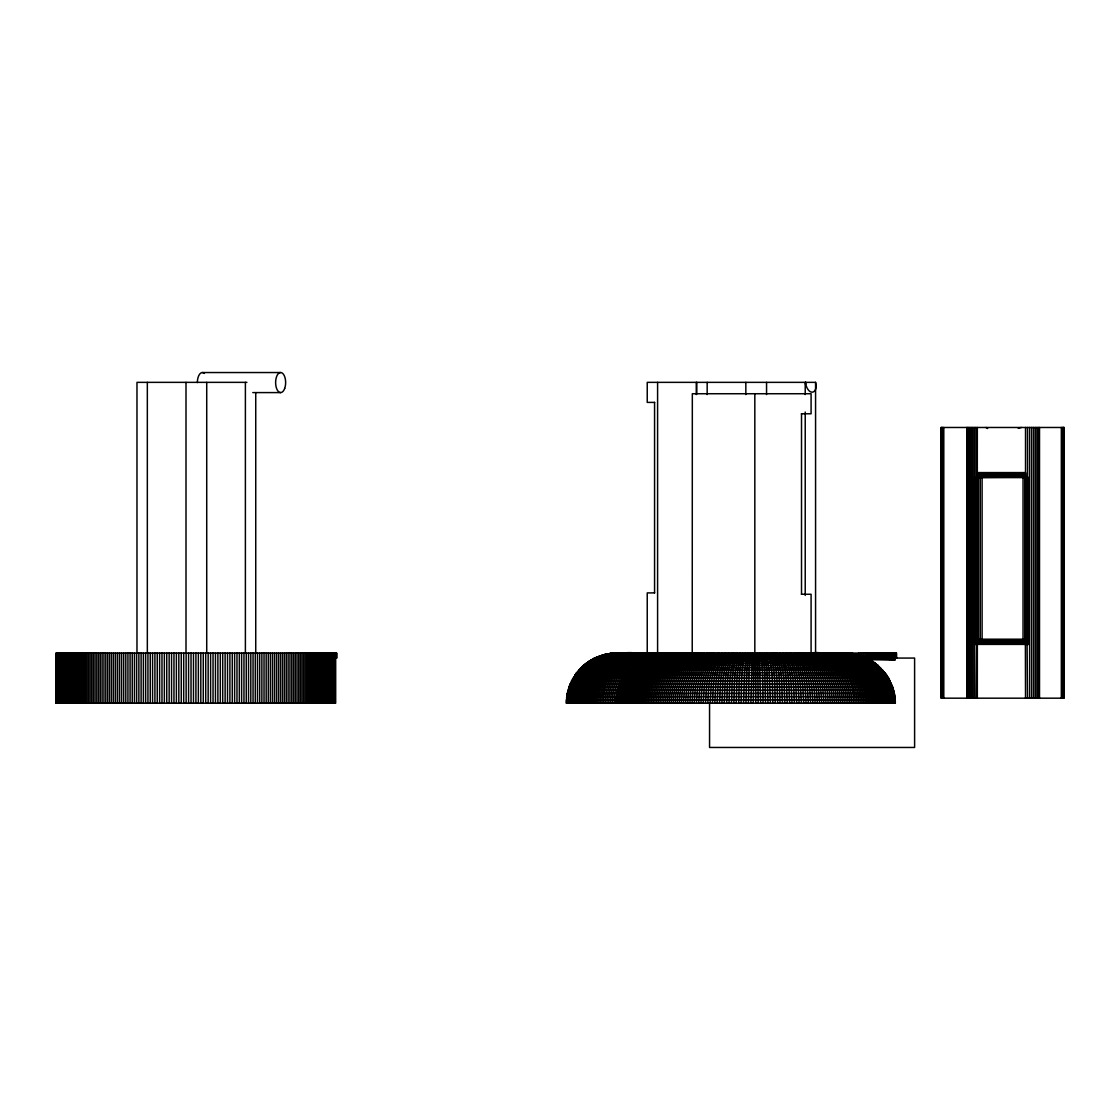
<?xml version="1.0" encoding="UTF-8"?>
<svg xmlns="http://www.w3.org/2000/svg" width="1120" height="1120" viewBox="0 0 1120 1120"><rect width="100%" height="100%" fill="white"/><g stroke="black" fill="none" stroke-linecap="round" stroke-linejoin="round"><path stroke-width="1.5" d="M709.562 702.758L709.562 747.46L914.606 747.46L914.606 658.07L866.726 658.07L861.182 655.718M750.848 703.192L752.514 653.492M753.298 703.192L754.208 653.492M743.526 703.192L744.646 670.138L747.46 653.492M745.962 703.192L746.872 670.138L749.14 653.492M748.412 703.192L749.098 670.138L750.82 653.492M736.218 703.192C737.17 686.728 735.392 668.752 742.42 653.492M738.654 703.192C739.522 686.714 737.856 669.032 744.1 653.492M741.076 703.192C741.846 686.7 740.362 669.284 745.78 653.492M728.98 703.192C730.128 686.77 728.14 667.814 737.436 653.492M731.388 703.192C732.76 686.812 730.016 667.212 739.662 653.17M733.796 703.192C734.832 686.742 732.942 668.458 740.754 653.492M721.812 703.192C723.338 686.826 720.692 665.504 733.292 653.17M724.192 703.192C725.424 686.756 723.464 667.128 734.132 653.492M726.572 703.192C728.07 686.84 725.27 666.372 736.47 653.17M974.89 639.688L974.246 644.392L1029.014 644.392L1029.014 477.596L974.246 477.596M717.08 703.192C718.34 686.7 716.716 666.05 729.232 653.492M719.432 703.192C720.972 686.812 718.452 665.07 731.71 653.17M707.77 703.192C708.96 686.49 708.19 664.622 722.806 653.492M710.08 703.192C711.522 686.616 709.898 663.376 725.466 653.17M712.404 703.192C713.65 686.616 712.39 665.336 725.998 653.492M714.728 703.192C716.24 686.742 714.098 664.202 728.574 653.17M700.938 703.192C702.016 686.266 702.142 663.6 718.102 653.492M703.206 703.192C704.326 686.35 704.116 663.936 719.656 653.492M705.474 703.192C706.818 686.462 705.852 662.578 722.414 653.17M694.26 703.192C695.184 685.958 696.374 662.648 713.496 653.492M696.472 703.192C697.438 686.07 698.264 662.956 715.022 653.492M698.698 703.192C699.86 686.14 700.028 661.444 717.892 653.17M687.75 703.192C688.548 685.44 690.998 659.806 710.598 653.17M689.906 703.192C690.774 685.594 692.748 660.114 712.04 653.17M692.076 703.192C693.014 685.748 694.512 660.422 713.482 653.17M681.436 703.192C681.996 685.174 685.678 660.982 704.648 653.492M683.522 703.192C684.152 685.118 687.596 659.232 707.784 653.17M685.622 703.192C686.336 685.286 689.276 659.512 709.184 653.17M673.33 703.192C673.652 684.572 679.112 660.058 699.062 653.492M675.318 703.192C675.696 684.726 680.708 660.268 700.434 653.492M677.334 703.192C677.768 684.88 682.332 660.506 701.82 653.492M679.378 703.192C679.868 685.034 683.998 660.73 703.234 653.492M755.888 653.492L755.748 703.192M665.63 703.192C665.742 683.914 673.008 659.274 693.756 653.492M667.52 703.192C667.674 684.082 674.492 659.456 695.058 653.492M669.424 703.192C669.634 684.25 676.004 659.652 696.374 653.492M671.37 703.192C671.636 684.404 677.544 659.848 697.704 653.492M608.79 703.192C608.608 682.682 618.632 656.53 641.452 653.17M610.568 703.192C610.54 683.424 619.136 658.77 640.402 653.492M612.374 703.192C612.276 683.074 621.32 656.838 643.832 653.17M614.194 703.192C614.166 683.27 622.706 657.006 645.05 653.17M658.364 703.192C658.182 682.682 668.206 656.53 691.026 653.17M660.142 703.192C660.002 682.878 669.536 656.684 692.202 653.17M661.948 703.192C661.836 683.144 670.628 658.224 692.23 653.058L692.328 393.736L811.09 393.736L811.09 413.784L801.388 413.784M663.768 703.192C663.824 683.76 671.552 659.092 692.468 653.492M602.014 703.192C601.664 681.926 613.578 655.998 636.93 653.17M603.666 703.192C602.798 680.008 618.31 650.58 644.882 653.058L628.502 653.492M605.346 703.192C605.066 682.304 616.056 656.25 639.156 653.17M607.054 703.192C606.942 683.088 616.406 658.476 637.98 653.492M651.588 703.192C651.238 681.926 663.152 655.998 686.504 653.17M653.24 703.192C653.044 682.766 663.362 658.196 685.216 653.492M654.92 703.192C654.64 682.304 665.63 656.25 688.73 653.17M656.628 703.192C656.166 681.73 668.29 653.562 692.916 653.1L688.002 653.17M595.742 703.192C595 679.994 611.016 652.47 636.678 653.058M597.254 703.192C596.806 681.38 610.064 655.662 633.766 653.17C607.894 652.232 590.604 679.504 591.388 703.192M598.808 703.192C598.388 681.548 611.212 655.774 634.802 653.17M600.39 703.192C600.138 682.444 611.282 657.958 633.388 653.492M645.316 703.192C644.84 681.198 658.518 655.564 682.332 653.17M646.828 703.192C646.38 681.366 659.638 655.662 683.34 653.17M648.382 703.192C647.962 681.548 660.786 655.774 684.376 653.17M649.964 703.192C649.586 681.744 661.948 655.886 685.426 653.17M588.658 703.192C588.238 681.226 602.35 657.202 625.296 653.492M590.002 703.192C589.456 680.512 604.744 655.228 628.936 653.17M592.802 703.192C592.312 680.988 606.508 655.928 630.196 653.17M594.258 703.192C593.754 681.016 607.852 655.48 631.764 653.17M638.232 703.192C637.672 680.344 653.338 655.158 677.614 653.17M639.576 703.192C639.03 680.512 654.318 655.228 678.51 653.17L673.232 653.492M640.962 703.192C640.57 681.506 653.996 657.356 676.746 653.492M642.376 703.192C641.858 680.848 656.362 655.396 680.372 653.17M643.832 703.192C643.328 681.016 657.426 655.48 681.338 653.17M580.272 703.192C579.782 680.316 596.036 656.754 619.5 653.492M581.35 703.192C580.706 679.238 598.864 654.234 623.924 653.17M582.484 703.192C581.994 680.554 597.702 656.866 621.026 653.492M583.646 703.192C583.17 680.68 598.57 656.922 621.838 653.492M584.836 703.192C583.674 676.228 606.984 648.872 635.348 653.058L623.434 653.17M586.082 703.192C585.62 680.946 600.404 657.048 623.518 653.492M587.356 703.192C586.908 681.086 601.37 657.118 624.386 653.492M629.846 703.192C629.342 680.316 645.61 656.754 669.074 653.492M630.924 703.192C630.308 679.378 648.158 654.598 673.008 653.17M632.058 703.192C631.442 679.602 648.83 654.85 673.498 653.17M633.22 703.192C632.604 679.658 649.838 654.682 674.548 653.17M634.41 703.192C633.822 679.882 650.552 654.962 675.066 653.17M635.656 703.192C635.194 680.946 649.978 657.048 673.078 653.492M636.916 703.192C636.37 680.33 652.106 655.55 676.186 653.17M572.992 703.192C572.586 680.596 588.91 658.434 611.408 654.024M573.762 703.192C573.118 678.37 593.278 654.108 618.646 653.17M574.574 703.192C574.07 679.7 591.766 656.502 615.58 653.492M575.414 703.192C575.008 680.834 590.772 658.546 613.144 654.024M576.31 703.192C575.82 680.036 592.774 657.09 616.168 653.492M577.248 703.192C576.59 678.692 595.966 653.996 621.32 653.17M578.214 703.192C577.71 680.092 594.496 656.67 618.086 653.492M579.222 703.192C578.34 677.32 600.11 651.308 627.088 653.058M622.566 703.192C621.922 678.216 642.376 653.996 667.87 653.17M623.336 703.192C622.832 679.602 640.738 656.474 664.594 653.492M624.148 703.192C623.532 678.622 643.104 654.542 668.22 653.17L654.948 654.766M624.988 703.192C624.582 680.834 640.346 658.546 662.718 654.024M625.884 703.192C625.394 680.036 642.348 657.09 665.742 653.492M626.808 703.192C626.248 679.42 644.126 655.928 668.318 653.17M627.788 703.192C627.158 679 645.876 654.5 670.894 653.17M628.796 703.192C628.152 678.986 646.856 654.192 672.014 653.17M566.468 703.192L566.692 696.654L894.908 696.654L895.23 699.916L566.37 699.916L566.356 703.192L895.342 703.192C895.16 682.178 880.726 662.466 860.874 655.718M566.832 703.192L566.86 699.916M567.07 703.192L567.182 696.654M567.252 703.192L569.884 687.078M567.56 703.192C567.672 692.342 570.948 681.534 577.29 672.672M567.91 703.192C567.826 686.91 576.212 670.978 589.372 661.514M568.316 703.192C568.274 688.996 574.504 674.926 585.144 665.504M568.75 703.192C568.512 681.562 583.59 660.492 604.632 654.766M569.226 703.192C568.736 679.196 587.608 656.558 611.562 653.492M569.758 703.192C569.422 681.394 584.752 660.31 605.99 654.766M570.318 703.192C569.828 679.336 588.406 656.628 612.262 653.492M570.92 703.192C570.598 681.492 585.676 660.366 606.844 654.766M571.578 703.192C571.242 681.548 586.194 660.394 607.32 654.766M572.264 703.192C571.844 680.624 588.126 658.84 610.4 654.024M615.832 703.192L616.252 696.654M616.196 703.192C616 683.914 623.504 659.274 644.182 653.492M616.406 703.192L617.708 690.214M616.826 703.192L619.458 687.078M617.134 703.192C617.344 682.248 631.134 659.554 651.42 653.17M617.484 703.192C617.204 681.646 632.352 660.926 652.988 654.766L641.97 659.778L640.276 661.514M617.89 703.192C617.792 686.812 626.206 670.642 639.842 661.514M618.324 703.192C618.058 682.43 631.946 662.298 651.742 655.718M618.8 703.192C618.534 682.458 632.338 662.326 652.106 655.718M619.332 703.192C618.828 679.252 637.56 656.6 661.472 653.492M619.892 703.192C619.556 681.45 634.774 660.338 655.97 654.766M620.494 703.192C620.172 681.492 635.25 660.366 656.418 654.766M621.138 703.192C620.816 681.548 635.768 660.394 656.894 654.766M621.838 703.192C621.502 681.618 636.314 660.422 657.398 654.766M805.7 382.354L805.686 382.564A9.002 7.588 -90 0 0 806.148 385.658C809.676 396.424 818.314 392.812 815.57 382.354L647.234 382.354L647.234 402.402L654.64 402.402M566.734 699.916L567.224 693.42L894.362 693.406L894.908 696.654M567.084 699.916L567.714 693.42M616.658 699.916C619.178 681.184 627.298 654.948 649.614 653.058M616.756 696.654L618.03 690.214M567 696.654L568.918 687.078L892.654 687.078L894.362 693.406M616.798 693.406L616.042 703.192L618.492 687.078M567.322 693.42L567.966 690.214L893.62 690.214M619.206 687.078L621.208 681.016M569.226 687.078L567.784 693.42L572.124 681.016M617.904 690.214L622.552 678.132L888.566 678.132L892.654 687.078M570.234 684.012L569.128 687.078L570.066 684.012L891.492 684.012M569.408 687.078L571.424 681.016L890.12 681.016L888.132 678.132M618.702 687.078L621.068 681.016M625.072 675.346C629.258 665.168 637.14 654.626 648.816 653.17M571.34 684.012L577.822 672.672M620.914 684.012L627.396 672.672L636.566 663.418M570.626 684.012L576.618 672.672L884.884 672.672L888.566 678.132L879.998 667.744L869.512 659.82M620.354 684.012L624.274 675.346M571.984 681.016L575.05 675.346M572.208 681.016L576.772 672.672L583.338 665.504L878.094 665.504L886.774 675.346M621.698 681.016L626.192 672.672M571.634 681.016L572.978 678.132L622.188 678.132M623.238 678.132L624.96 675.346M575.736 675.346L579.698 670.138M624.442 675.346L632.912 665.504M624.82 675.346L626.388 672.672M574.798 675.346L576.716 672.672M631.498 667.744L635.334 663.418M637.056 663.418L645.344 655.718L654.64 653.058L633.78 653.492M577.934 672.672L579.88 670.138M577.542 672.672L583.968 665.504L591.584 659.778M627.214 672.672L629.02 670.138M579.222 670.138L577.15 672.672L581.098 667.744M626.724 672.672L630.574 667.744M579.6 670.138L586.726 663.418M631.4 667.744L629.272 670.138C633.584 662.13 640.584 654.29 650.104 653.17M579.152 670.138L583.366 665.504M628.614 670.138L638.106 661.514M641.844 659.778L646.87 655.718L654.08 653.17M582.428 667.744L589.932 661.514M581.378 667.744L588.532 661.514L872.83 661.514L878.094 665.504M633.626 665.504L631.246 667.744L640.976 659.778M655.438 653.17L650.132 654.766L639.618 661.514M633.542 665.504L638.428 661.514M633.78 665.504L636.146 663.418M588.014 663.418L596.218 658.238L608.384 654.024M586.992 663.418L589.638 661.514M586.572 663.418L591.724 659.778M636.384 663.418L647.024 656.88M588.798 661.514L583.52 665.504L585.872 663.418L875.532 663.418M639.968 661.514L651.658 654.766L658.56 653.058M590.044 661.514L598.5 656.88M589.736 661.514L600.278 655.718L862.526 655.718L867.79 658.07M638.946 661.514L641.718 659.778M638.526 661.514L641.298 659.778M588.714 661.514L594.216 658.238L867.076 658.238L872.83 661.514M638.176 661.514L643.79 658.238L641.2 659.778M653.156 655.718L659.61 653.17M592.396 659.778L603.414 654.766L859.39 654.766L865.368 656.88M641.564 659.778L644.364 658.238M591.794 659.778L594.272 658.238M659.47 654.766L660.94 654.024M1018.234 428.316L1021.37 427.476M657.888 654.766L660.912 653.492M656.306 654.766L661.024 653.17M686.196 653.492L686.896 653.17L684.488 653.492M645.232 658.238L653.59 654.766M595.014 658.238L597.982 656.88M594.384 658.238L597.198 656.88L865.606 656.88L868.168 658.07M643.958 658.238L646.772 656.88M684.558 653.492L685.3 653.17M682.92 653.492L684.516 653.058L678.034 653.492M648.382 656.88L654.206 654.766M598.22 656.88L604.016 654.766M598.612 656.88L601.356 655.718M597.59 656.88L600.656 655.718M647.64 656.88L650.678 655.718M681.282 653.492L682.136 653.17M679.658 653.492L680.568 653.17M676.424 653.492L677.446 653.17M651.868 655.718L654.822 654.766M652.246 655.718L655.172 654.766M650.93 655.718L654.038 654.766M600.824 655.718L603.946 654.766M650.398 655.718L653.52 654.766M674.828 653.492L675.892 653.17M671.65 653.492L672.84 653.17M670.082 653.492L671.314 653.17M668.528 653.492L671.104 653.058M657.076 654.766L659.974 654.024M657.594 654.766L666.862 653.17M607.012 654.766L620.718 653.058M656.586 654.766L665.952 653.17M606.564 654.766L609.658 654.024M656.138 654.766L658.812 654.024M655.312 654.766L658.308 654.024M604.73 654.766L607.544 654.024M605.038 654.766L611.268 653.492M654.304 654.766L657.118 654.024M603.834 654.766L606.76 654.024M604.226 654.766L610.106 653.492M653.8 654.766L656.404 654.024M603.54 654.766L606.606 654.024L856.198 654.024L859.404 654.766M665.448 653.492L666.834 653.17L663.922 653.492M662.41 653.492L666.806 653.058M658.21 653.17L651.56 655.718L660.842 653.492M610.89 654.024L613.508 653.492M681.184 653.492L690.284 653.17M607.894 654.024L610.344 653.492M657.468 654.024L659.918 653.492M606.83 654.024L614.068 653.17M656.586 654.024L663.642 653.17M645.96 653.492L648.004 653.17M644.644 653.492L646.282 653.17M643.356 653.492L645.498 653.17M642.096 653.492L644.266 653.17M640.85 653.492L642.628 653.17M690.424 653.492L692.636 653.17M639.618 653.492L644.14 653.058M689.192 653.492L691.446 653.17M638.414 653.492L640.29 653.17M637.224 653.492L639.562 653.17M686.798 653.492L689.136 653.17M636.048 653.492L641.522 653.058M685.622 653.492L687.61 653.17L683.718 653.17L686.042 653.058M634.914 653.492L637.322 653.17M683.354 653.492L685.818 653.17M632.688 653.492L635.18 653.17M682.262 653.492L684.754 653.17M631.61 653.492L634.13 653.17M630.546 653.492L633.122 653.17M680.12 653.492L682.696 653.17M629.524 653.492L640.822 653.058M679.084 653.492L681.688 653.17M678.076 653.492L680.722 653.17M677.096 653.492L679.42 653.17M626.556 653.492L629.258 653.17M676.13 653.492L678.832 653.17M625.632 653.492L628.04 653.17M675.192 653.492L677.936 653.17M623.826 653.492L626.626 653.17M624.708 653.492L629.944 653.058M674.282 653.492L677.054 653.17M621.32 653.492L627.844 653.058M670.894 653.492L673.764 653.17M682.99 653.058L665.364 653.17L674.016 653.058M669.354 653.492L672.28 653.17M666.988 653.492L670.236 653.17M615.79 653.492L620.032 653.17L613.116 653.17L896.56 653.058L896.546 658.07M665.364 653.492L669.004 653.17M666.358 653.492L669.606 653.17M614.166 653.492L617.288 653.17M611.086 653.492L615.58 653.17M664.79 653.17L660.66 653.492L663.796 653.17M661.836 653.492L665.154 653.17M610.988 653.492L614.222 653.17M690.676 653.058L688.492 653.17L692.23 653.058M679 653.17L681.478 653.058M674.366 653.17L676.97 653.058M628.362 653.17L631.106 653.058M669.816 653.17L672.56 653.058M621.992 653.17L626.822 653.058M617.778 653.17L623.672 653.058M621.082 653.17L624.722 653.058M659.904 653.058L656.824 653.17L664.006 653.058L652.75 653.17L655.928 653.058M613.256 653.17L617.092 653.058M613.116 653.17L616.588 653.058M640.71 653.17L646.03 653.058M647.542 653.17L650.846 653.058M613.774 653.17L620.256 653.058M616.812 653.17L628.614 653.058M641.872 653.17L654.64 653.058M652.75 653.17L661.262 653.058M202.37 372.54L280.63 372.54M246.918 382.354L136.976 382.354L136.976 653.058M252.798 392.588L280.63 392.588M977.326 472.584L1025.528 472.584M977.326 472.948L1025.528 472.948M977.326 473.298L1025.528 473.298M977.326 473.648L1025.528 473.648M977.326 473.998L1025.528 473.998M977.326 474.334L1025.528 474.334M977.326 474.67L1025.528 474.67M977.326 474.992L1025.528 474.992M977.326 475.3L1025.528 475.3M977.326 475.594L1025.528 475.594M977.326 475.874L1025.528 475.874M977.326 476.14L1025.528 476.14M977.326 476.378L1025.528 476.378M977.326 476.602L1025.528 476.602M977.326 476.994L1025.528 476.812M977.326 477.148L1025.528 477.148L977.326 477.4M654.64 592.9L647.234 592.9L647.234 653.058M801.388 594.258L811.09 594.258L811.09 653.058M974.246 639.38L1029.014 639.38M1029.014 644.392L1028.3 639.576L976.318 639.576L975.842 698.18M974.82 639.828L1028.44 639.828M974.764 639.996L1028.496 639.996M974.694 640.178L1028.552 640.178M974.638 640.374L1028.622 640.374M974.582 640.598L1028.664 640.598M974.54 640.85L1028.72 640.85M974.484 641.102L1028.776 641.102M974.442 641.382L1028.818 641.382M974.4 641.676L1028.846 641.676M974.372 641.984L1028.888 641.984M974.33 642.306L1028.916 642.306M974.316 642.642L1028.944 642.642M974.288 642.978L1028.972 642.978M974.274 643.328L1028.986 643.328M974.26 643.678L1029 643.678M974.246 644.028L1029 644.028M609.854 653.492L852.964 653.492L849.38 653.17M335.622 658.07L336.728 658.07L336.658 653.058L56 653.058L56.098 703.192L56.378 653.058M591.332 659.778L870.016 659.778M580.958 667.744L880.516 667.744M578.704 670.138L882.784 670.138M574.714 675.346L886.816 675.346M56 703.192L335.636 703.192L335.636 653.058M815.612 653.058L827.176 653.492M810.46 653.086C838.432 648.214 854.462 679.364 853.384 703.192M815.178 653.058L820.946 653.17M810.516 653.1C834.232 654.374 842.296 683.382 842.268 703.192M849.044 653.17L852.572 653.492M847.602 653.17L854.924 654.024M848.344 653.17L856.212 654.024M846.006 653.17L849.31 653.492M846.44 653.17L850.178 653.492M847.238 653.17C872.62 654.374 893.452 678.048 892.864 703.192M844.522 653.17C869.932 654.122 890.176 678.3 889.56 703.192M845.222 653.17L848.834 653.492M843.388 653.17L847.238 653.492M841.736 653.17C866.866 654.346 885.864 678.874 885.234 703.192M842.394 653.17L846.034 653.492M840.826 653.17L844.032 653.492M841.498 653.17C866.39 654.682 884.87 679.112 884.254 703.192M839.384 653.17C864.08 654.822 881.678 679.504 881.062 703.192M839.65 653.17L843.318 653.492M838.124 653.17C862.988 654.486 880.544 679.504 879.928 703.192M838.894 653.17L841.792 653.492M837.032 653.17C861.518 654.99 878.122 679.938 877.534 703.192M837.326 653.17C862.12 654.528 879.368 679.644 878.752 703.192M835.66 653.17C860.328 654.612 876.89 679.938 876.288 703.192M836.5 653.17L839.3 653.492M834.456 653.17C858.704 655.186 874.23 680.414 873.684 703.192M834.778 653.17C859.376 654.654 875.588 680.092 875 703.192M833.56 653.17L836.598 653.492M832.622 653.17L835.646 653.492M831.67 653.17C855.652 655.424 870.002 680.904 869.498 703.192M832.02 653.17L834.666 653.492M830.704 653.17C854.574 655.508 868.518 681.086 868.028 703.192M831.054 653.17L833.672 653.492M829.696 653.17L832.65 653.492M828.688 653.17C852.348 655.704 865.438 681.436 865.004 703.192M829.052 653.17L831.6 653.492M827.638 653.17L830.522 653.492M826.574 653.17L829.43 653.492M825.496 653.17C848.806 656.04 860.552 681.996 860.216 703.192M825.888 653.17L828.324 653.492M824.39 653.17C847.56 656.166 858.858 682.178 858.55 703.192M823.256 653.17C846.3 656.292 857.122 682.374 856.856 703.192M823.662 653.17L826.028 653.492M822.108 653.17C845.026 656.432 855.358 682.556 855.134 703.192M822.528 653.17L824.838 653.492M821.366 653.17L823.648 653.492M819.756 653.17C842.366 656.74 851.732 682.948 851.606 703.192M820.19 653.17L822.416 653.492M818.552 653.17C840.994 656.908 849.856 683.144 849.786 703.192M818.986 653.17L821.184 653.492M817.768 653.17L819.924 653.492M817.32 653.17C839.608 657.076 847.966 683.34 847.952 703.192M816.536 653.17L818.636 653.492M816.074 653.17C838.194 657.258 846.048 683.522 846.09 703.192M815.276 653.17L817.334 653.492M814.814 653.17C836.738 657.44 844.088 683.718 844.186 703.192M812.238 653.17C833.77 657.86 840.084 684.096 840.322 703.192M851.984 653.492L864.318 656.88M851.13 653.492L854.308 654.024M810.922 653.17C832.244 658.07 838.054 684.292 838.348 703.192M850.024 653.492L853.16 654.024M850.794 653.492C874.888 656.306 893.9 679.126 893.41 703.192M849.142 653.492C873.11 656.39 891.506 679.392 891.002 703.192M849.59 653.492C873.6 656.376 892.164 679.322 891.674 703.192M848.652 653.492C872.578 656.418 890.792 679.462 890.302 703.192M847.602 653.492C871.444 656.488 889.266 679.644 888.776 703.192M846.44 653.492C870.17 656.558 887.586 679.826 887.082 703.192M847.028 653.492C870.828 656.516 888.44 679.728 887.95 703.192M845.81 653.492C869.498 656.586 886.676 679.924 886.172 703.192M843.78 653.492C867.286 656.726 883.708 680.246 883.232 703.192M843.038 653.492C866.488 656.782 882.644 680.358 882.168 703.192M804.104 653.17C824.194 659.33 827.442 685.174 828.114 703.192M802.69 653.17C822.5 659.61 825.258 685.342 826 703.192M836.262 653.492C859.068 657.3 872.718 681.422 872.326 703.192M835.296 653.492C858.018 657.384 871.304 681.562 870.926 703.192M801.276 653.17C820.764 659.918 823.046 685.496 823.858 703.192M832.272 653.492C854.672 657.664 866.852 682.024 866.53 703.192M799.834 653.17C819.014 660.226 820.806 685.65 821.702 703.192M830.13 653.492C852.32 657.888 863.702 682.332 863.436 703.192M798.392 653.17C817.222 660.548 818.552 685.79 819.532 703.192M829.038 653.492C851.088 658 862.078 682.5 861.84 703.192M855.694 654.024L867.37 658.07M855.498 654.024L858.676 654.766M854.084 654.024L857.22 654.766M854.742 654.024L863.534 656.88L872.186 661.514M853.314 654.024L855.974 654.766M852.418 654.024L855.498 654.766M790.958 653.17C807.8 662.326 807.058 686.392 808.374 703.192M811.454 653.492C831.096 660.352 835.94 684.782 836.346 703.192M810.054 653.492C829.458 660.59 833.854 684.936 834.316 703.192M859.04 654.766L864.976 656.88M858.592 654.766L861.56 655.718M808.654 653.492C827.792 660.828 831.754 685.076 832.272 703.192M786.366 653.17C801.738 663.516 800.016 686.644 801.472 703.192M858.186 654.766L860.986 655.718M856.254 654.766L870.87 661.514M807.226 653.492C826.098 661.066 829.626 685.23 830.2 703.192M783.258 653.17C797.51 664.356 795.298 686.756 796.81 703.192M798.35 653.492C815.332 662.76 816.396 686 817.334 703.192M780.108 653.17C793.128 665.224 790.566 686.812 792.092 703.192M796.824 653.492C813.442 663.068 814.128 686.098 815.122 703.192M795.284 653.492C811.51 663.39 811.832 686.196 812.882 703.192M793.73 653.492C809.536 663.726 809.536 686.294 810.628 703.192M776.944 653.17C788.592 666.092 785.834 686.84 787.346 703.192M864.836 656.88L867.664 658.07M864.5 656.88L867.104 658.07M790.594 653.492C805.518 664.398 804.916 686.448 806.092 703.192M775.348 653.17C786.268 666.526 783.468 686.826 784.952 703.192M789.012 653.492C803.46 664.748 802.578 686.518 803.782 703.192M985.964 427.476L987.63 428.526M773.752 653.17C783.902 666.946 781.116 686.812 782.544 703.192M785.806 653.492C799.232 665.462 797.902 686.63 799.148 703.192M772.142 653.17C781.494 667.366 778.778 686.798 780.136 703.192M782.572 653.492C794.878 666.176 793.198 686.7 794.458 703.192M870.352 659.988L877.898 665.504M869.05 659.778L871.78 661.514M868.616 659.778L871.332 661.514M779.31 653.492C790.384 666.904 788.48 686.756 789.726 703.192M872.046 661.514L877.296 665.504M870.688 661.514C884.198 670.726 892.36 686.896 892.29 703.192M877.142 665.504L884.296 672.672M771.036 653.492C778.568 668.57 776.706 686.742 777.714 703.192M881.314 669.13L882.252 670.138M879.494 667.744C888.692 677.082 893.914 690.102 893.9 703.192M769.356 653.492C776.118 668.85 774.368 686.728 775.292 703.192M881.846 670.138L883.89 672.672M767.69 653.492C773.626 669.116 772.03 686.714 772.856 703.192M884.156 672.672L886.186 675.346M766.01 653.492L769.16 670.138L770.434 703.192M886.032 675.346L891.73 687.078L894.362 703.192L894.404 699.916M764.33 653.492L766.948 670.138L767.984 703.192M889.644 681.016L891.016 684.012M762.636 653.492L764.722 670.138L765.548 703.192M1027.054 639.576L1027.516 698.18M891.002 684.012L894.768 699.916M1025.374 639.394L1025.528 698.18M760.956 653.492L762.482 670.138L763.098 703.192M893.144 690.214L893.9 693.406M759.262 653.492L760.648 703.192M894.334 696.654L894.88 703.192M757.582 653.492L758.198 703.192M1063.832 427.476L1063.832 698.18M1063.3 427.476L1063.3 698.18M1062.446 427.476L1062.446 698.18M1061.34 427.476L1061.34 698.18M1039.514 427.476L1039.514 698.18M1038.408 427.476L1038.408 698.18M1036.994 427.476L1036.994 698.18M1035.37 427.476L1035.37 698.18M1033.592 427.476L1033.592 698.18M1031.66 427.476L1031.66 698.18M1029.63 427.476L1029.63 698.18M1028.58 477.596L1028.58 639.38M1028.16 477.596L1028.16 639.38M1027.516 427.476L1027.726 639.38M1027.32 477.596L1027.32 639.38M1026.942 477.596L1026.942 639.38M1026.592 477.596L1026.592 639.38M1026.256 477.596L1026.284 639.38M1026.046 477.596L1026.018 639.38M1025.808 477.596L1025.71 639.38M1025.528 427.476L1025.528 639.38M1024.898 476.378L1024.898 640.598M1023.036 476.378L1023.036 640.598M982.1 476.378L982.1 640.598M980.238 476.378L980.238 640.598M978.474 476.378L978.474 640.598M977.424 477.596L977.326 698.18M977.326 427.476L977.284 639.38M977.088 477.596L977.088 639.38M976.836 477.596L976.836 639.38M976.542 477.596L976.542 639.38M976.22 477.596L976.22 639.38M975.842 427.476L975.856 639.38M975.478 477.596L975.478 639.38M975.072 477.596L975.072 639.38M974.666 477.596L974.666 639.38M974.246 427.476L974.246 698.18M972.706 427.476L972.706 698.18M971.236 427.476L971.236 698.18M969.878 427.476L969.878 698.18M968.66 427.476L968.66 698.18M967.582 427.476L967.582 698.18M966.756 427.476L966.756 698.18M943.796 427.476L943.796 698.18M942.69 427.476L942.69 698.18M941.836 427.476L941.836 698.18M941.304 427.476L941.304 698.18M896.252 653.058L896.35 658.07M896.07 653.058L895.986 658.07M895.832 653.058L895.748 658.07M895.454 653.058L895.454 658.07M895.132 653.058L895.132 659.974M894.768 653.058L894.768 659.974M894.348 653.058L894.348 659.974M893.9 653.058L893.9 659.974M893.396 653.058L893.396 659.974M892.864 653.058L892.864 659.974M892.29 653.058L892.29 659.974M891.66 653.058L891.66 659.974M891.002 653.058L891.002 659.974M890.302 653.058L890.302 659.974M889.56 653.058L889.56 659.974M888.776 653.058L888.776 659.974M887.95 653.058L887.95 659.974M887.082 653.058L887.082 659.974M886.172 653.058L886.172 659.974M885.234 653.058L885.234 659.974M884.24 653.058L884.24 659.974M883.218 653.058L883.218 659.974M882.154 653.058L882.154 659.974M881.062 653.058L881.062 659.974M879.928 653.058L879.928 659.974M878.752 653.058L878.752 659.974M877.534 653.058L877.534 659.974M876.288 653.058L876.288 659.974M875 653.058L875 659.974M873.67 653.058L873.67 659.974M872.312 653.058L872.312 659.974M870.926 653.058L870.926 659.974M869.498 653.058L869.498 659.974M868.028 653.058L868.028 659.974M866.53 653.058L866.53 658.252M865.004 653.058L865.004 656.516M863.436 653.058L863.436 656.516M861.84 653.058L861.84 656.516M860.216 653.058L860.216 656.516M858.55 653.058L858.55 656.516M815.57 382.354L815.57 653.058M805.546 382.354L805.546 384.65M805.224 382.354L805.224 394.576M805.224 412.048L805.224 595.42M801.514 413.784L801.514 594.258M766.556 382.354L766.556 394.576M754.824 393.736L754.824 653.058M745.836 382.354L745.836 394.576M707.168 382.354L707.168 394.576M696.808 382.354L696.808 394.044M696.262 382.354L696.262 394.576M657.594 382.354L657.594 653.058M654.57 402.402L654.57 592.9M336.518 653.058L336.56 658.07M336.364 653.058L336.154 658.07M335.916 653.058L335.916 658.07M335.3 653.058L335.3 703.192M334.936 653.058L334.936 703.192M334.516 653.058L334.516 703.192M334.068 653.058L334.068 703.192M333.578 653.058L333.578 703.192M333.032 653.058L333.032 703.192M332.458 653.058L332.458 703.192M331.828 653.058L331.828 703.192M331.17 653.058L331.17 703.192M330.47 653.058L330.47 703.192M329.728 653.058L329.728 703.192M328.944 653.058L328.944 703.192M328.118 653.058L328.118 703.192M327.25 653.058L327.25 703.192M326.34 653.058L326.34 703.192M325.402 653.058L325.402 703.192M324.422 653.058L324.422 703.192M323.4 653.058L323.4 703.192M322.336 653.058L322.336 703.192M321.23 653.058L321.23 703.192M320.096 653.058L320.096 703.192M318.92 653.058L318.92 703.192M317.702 653.058L317.702 703.192M316.456 653.058L316.456 703.192M315.168 653.058L315.168 703.192M313.852 653.058L313.852 703.192M312.48 653.058L312.48 703.192M311.094 653.058L311.094 703.192M309.666 653.058L309.666 703.192M308.196 653.058L308.196 703.192M306.698 653.058L306.698 703.192M305.172 653.058L305.172 703.192M303.604 653.058L303.604 703.192M302.008 653.058L302.008 703.192M300.384 653.058L300.384 703.192M298.718 653.058L298.718 703.192M297.024 653.058L297.024 703.192M295.302 653.058L295.302 703.192M293.552 653.058L293.552 703.192M291.774 653.058L291.774 703.192M289.954 653.058L289.954 703.192M288.12 653.058L288.12 703.192M286.258 653.058L286.258 703.192M284.354 653.058L284.354 703.192M282.436 653.058L282.436 703.192M280.49 653.058L280.49 703.192M278.516 653.058L278.516 703.192M276.514 653.058L276.514 703.192M274.484 653.058L274.484 703.192M272.44 653.058L272.44 703.192M270.368 653.058L270.368 703.192M268.282 653.058L268.282 703.192M266.168 653.058L266.168 703.192M264.026 653.058L264.026 703.192M261.87 653.058L261.87 703.192M259.7 653.058L259.7 703.192M257.502 653.058L257.502 703.192M255.738 392.826L255.738 653.058M255.29 653.058L255.29 703.192M253.05 653.058L253.05 703.192M250.81 653.058L250.81 703.192M248.542 653.058L248.542 703.192M246.26 653.058L246.26 703.192M245.392 382.354L245.392 653.058M243.964 653.058L243.964 703.192M241.64 653.058L241.64 703.192M239.316 653.058L239.316 703.192M236.978 653.058L236.978 703.192M234.626 653.058L234.626 703.192M232.274 653.058L232.274 703.192M229.894 653.058L229.894 703.192M227.514 653.058L227.514 703.192M225.12 653.058L225.12 703.192M222.712 653.058L222.712 703.192M220.304 653.058L220.304 703.192M217.882 653.058L217.882 703.192M215.46 653.058L215.46 703.192M213.038 653.058L213.038 703.192M210.602 653.058L210.602 703.192M208.152 653.058L208.152 703.192M206.724 382.354L206.724 653.058M205.716 653.058L205.716 703.192M203.266 653.058L203.266 703.192M200.816 653.058L200.816 703.192M198.366 653.058L198.366 703.192M195.916 653.058L195.916 703.192M193.48 653.058L193.48 703.192M191.03 653.058L191.03 703.192M188.58 653.058L188.58 703.192M186.13 653.058L186.13 703.192M186.004 382.354L186.004 653.058M183.694 653.058L183.694 703.192M181.258 653.058L181.258 703.192M178.822 653.058L178.822 703.192M176.386 653.058L176.386 703.192M173.964 653.058L173.964 703.192M171.556 653.058L171.556 703.192M169.148 653.058L169.148 703.192M166.754 653.058L166.754 703.192M164.36 653.058L164.36 703.192M161.98 653.058L161.98 703.192M159.614 653.058L159.614 703.192M157.248 653.058L157.248 703.192M154.91 653.058L154.91 703.192M152.572 653.058L152.572 703.192M150.248 653.058L150.248 703.192M147.938 653.058L147.938 703.192M147.336 382.354L147.336 653.058M145.656 653.058L145.656 703.192M143.374 653.058L143.374 703.192M141.106 653.058L141.106 703.192M138.866 653.058L138.866 703.192M136.64 653.058L136.64 703.192M134.442 653.058L134.442 703.192M132.244 653.058L132.244 703.192M130.074 653.058L130.074 703.192M127.932 653.058L127.932 703.192M125.804 653.058L125.804 703.192M123.69 653.058L123.69 703.192M121.604 653.058L121.604 703.192M119.546 653.058L119.546 703.192M117.502 653.058L117.502 703.192M115.486 653.058L115.486 703.192M113.498 653.058L113.498 703.192M111.538 653.058L111.538 703.192M109.592 653.058L109.592 703.192M107.688 653.058L107.688 703.192M105.798 653.058L105.798 703.192M103.95 653.058L103.95 703.192M102.116 653.058L102.116 703.192M100.31 653.058L100.31 703.192M98.546 653.058L98.546 703.192M96.796 653.058L96.796 703.192M95.088 653.058L95.088 703.192M93.408 653.058L93.408 703.192M91.756 653.058L91.756 703.192M90.146 653.058L90.146 703.192M88.55 653.058L88.55 703.192M86.996 653.058L86.996 703.192M85.484 653.058L85.484 703.192M84 653.058L84 703.192M82.544 653.058L82.544 703.192M81.13 653.058L81.13 703.192M79.744 653.058L79.744 703.192M78.4 653.058L78.4 703.192M77.098 653.058L77.098 703.192M75.824 653.058L75.824 703.192M74.578 653.058L74.578 703.192M73.388 653.058L73.388 703.192M72.226 653.058L72.226 703.192M71.092 653.058L71.092 703.192M70.014 653.058L70.014 703.192M68.964 653.058L68.964 703.192M67.956 653.058L67.956 703.192M66.99 653.058L66.99 703.192M66.052 653.058L66.052 703.192M65.17 653.058L65.17 703.192M64.316 653.058L64.316 703.192M63.504 653.058L63.504 703.192M62.734 653.058L62.734 703.192M62.006 653.058L62.006 703.192M61.32 653.058L61.32 703.192M60.662 653.058L60.662 703.192M60.06 653.058L60.06 703.192M59.5 653.058L59.5 703.192M58.982 653.058L58.982 703.192M58.492 653.058L58.492 703.192M58.058 653.058L58.058 703.192M57.652 653.058L57.652 703.192M57.302 653.058L57.302 703.192M56.994 653.058L56.994 703.192M56.728 653.058L56.728 703.192M56.49 653.058L56.49 703.192M197.358 382.564A10.024 5.012 -90 0 1 204.4 373.394M656.334 654.024L653.142 654.766L656.18 654.024M1064 427.476L941.136 427.476L941.136 698.18L1064 698.18L1064 427.476M284.69 388.458A10.024 5.012 -90 0 0 281.148 372.582A10.024 5.012 -90 0 0 276.052 386.638A10.024 5.012 -90 0 0 284.69 388.458"/></g></svg>
